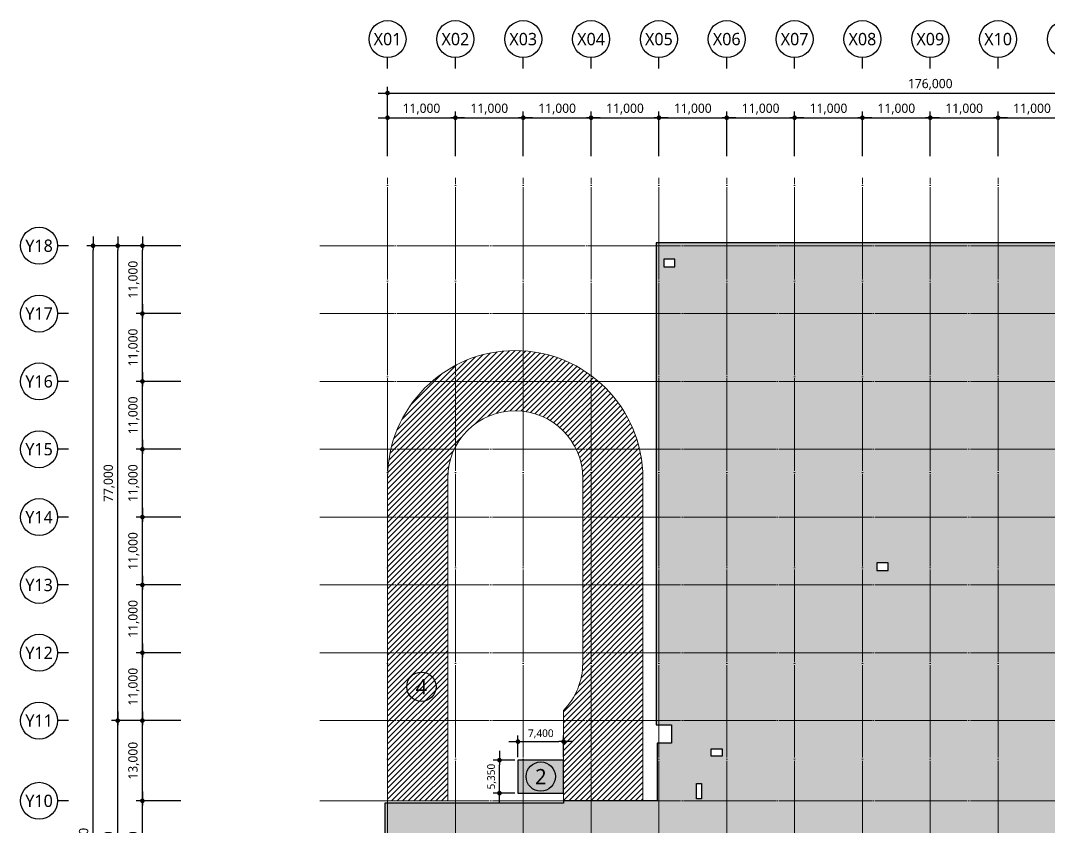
# Model space of a CAD drawing. Header units: millimetres. Extents: x 1877297 to 3504506, y 1389503 to 1925703.
# Drawn here: x 2254415 to 2421235, y 1789960 to 1920773 of the extents above; entities that cross this region are included whole.
import ezdxf
from ezdxf.enums import TextEntityAlignment as Align

# ---------------------------------------------------------------- set-up
doc = ezdxf.new("R2010")
doc.units = ezdxf.units.MM
doc.header["$LTSCALE"] = 5
doc.header["$MEASUREMENT"] = 0
doc.header["$PDSIZE"] = -10
doc.linetypes.add('CEN', pattern=[62, 60, -1, 0, -1])
doc.layers.get('0').update_dxf_attribs({"linetype": 'CONTINUOUS'})
doc.layers.get('Defpoints').update_dxf_attribs({"color": 153, "linetype": 'CONTINUOUS'})
for name, color, linetype, lineweight in [('A-AREA-LIN1', 4, 'CONTINUOUS', 25), ('A-AREA-LIN2', 6, 'CONTINUOUS', 20), ('A-AXIS-BUBL', 7, 'CONTINUOUS', 25), ('A-AXIS-LINE', 1, 'CEN', 15), ('A-DIMS', 7, 'CONTINUOUS', 25), ('A-XXXX-HATC', 8, 'CONTINUOUS', 18), ('A-XXXX-TXT2', 3, 'CONTINUOUS', 25)]:
    doc.layers.add(name, color=color, linetype=linetype, lineweight=lineweight)
doc.layers.add('AA-AREA', color=7, linetype='CONTINUOUS')
doc.styles.add('HY울릉도L', font='')
doc.styles.add('맑은고딕', font='malgun.ttf')
doc.styles.get('HY울릉도L').set_extended_font_data('HYwulM')
doc.dimstyles.new('CDIM', dxfattribs={"dimtxt": 3, "dimasz": 1.5, "dimexe": 2, "dimexo": 1, "dimgap": 1, "dimtad": 1, "dimdec": 0, "dimrnd": 0.5, "dimzin": 0, "dimdsep": 32, "dimlunit": 6, "dimtxsty": 'HY울릉도L', "dimblk1": '_CIDOT', "dimblk2": '_CIDOT', "dimsah": 1, "dimcen": 5.5, "dimclrd": 2, "dimclre": 2, "dimclrt": 7, "dimadec": 0, "dimazin": 0, "dimtfac": 1, "dimtdec": 0, "dimtix": 1, "dimtmove": 2, "dimatfit": 1, "dimldrblk": '_CIDOT', "dimfxl": 1, "dimtolj": 1, "dimtzin": 0, "dimlwd": -1, "dimarcsym": 0})

# ---------------------------------------------------------------- blocks, each defined once
blk = doc.blocks.new('면적중심선')
at = {"layer": 'A-AXIS-LINE', "ltscale": 50}
for points in [[(676821, 1781471), (676821, 1999471)], [(687821, 1781471), (687821, 1999471)], [(698821, 1781471), (698821, 1999471)], [(709821, 1781471), (709821, 1999471)], [(720821, 1781471), (720821, 1999471)], [(731821, 1781471), (731821, 1999471)], [(742821, 1781471), (742821, 1999471)], [(753821, 1781471), (753821, 1999471)], [(764821, 1781471), (764821, 1999471)], [(775821, 1781471), (775821, 1999471)], [(863821, 1988471), (665821, 1988471)], [(863821, 1977471), (665821, 1977471)], [(863821, 1966471), (665821, 1966471)], [(863821, 1955471), (665821, 1955471)], [(863821, 1944471), (665821, 1944471)], [(863821, 1933471), (665821, 1933471)], [(863821, 1922471), (665821, 1922471)], [(863821, 1911471), (665821, 1911471)], [(863821, 1898471), (665821, 1898471)]]:
    blk.add_lwpolyline(points, dxfattribs=at)
blk = doc.blocks.new('_CIDOT')
at = {"color": 0, "linetype": 'ByBlock'}
blk.add_line((2, 0), (-1, 0), dxfattribs=at)
at = {"color": 0, "linetype": 'ByBlock', "const_width": 0.5}
blk.add_lwpolyline([(-0.25, 0, 1), (0.25, 0, 1)], format="xyb", close=True, dxfattribs=at)
blk = doc.blocks.new('*D10')
at = {"layer": 'A-DIMS', "lineweight": -2, "transparency": 16777216}
for p, q in [((93193, 151121), (85943, 151121)), ((93193, 135121), (85943, 135121))]:
    blk.add_line(p, q, dxfattribs=at)
at = {"layer": 'A-DIMS', "transparency": 16777216}
blk.add_line((86943, 135871), (86943, 150371), dxfattribs=at)
at = {"layer": 'Defpoints', "color": 0, "transparency": 16777216}
for p in [(86943, 151121), (93693, 151121), (93693, 135121)]:
    blk.add_point(p, dxfattribs=at)
at = {"layer": 'A-DIMS', "transparency": 16777216, "xscale": 750, "yscale": 750, "zscale": 750}
for p, rotation in [((86943, 151121), 90), ((86943, 135121), 270)]:
    blk.add_blockref('_CIDOT', p, dxfattribs=dict(at, rotation=rotation))
at = {"layer": 'A-DIMS', "color": 3, "transparency": 16777216, "insert": (85538, 143121), "char_height": 1500, "attachment_point": 5, "rotation": 90, "style": '맑은고딕'}
blk.add_mtext('\\A1;16,000', dxfattribs=at)
blk = doc.blocks.new('*D11')
at = {"layer": 'A-DIMS', "lineweight": -2, "transparency": 16777216}
for p, q in [((93193, 164121), (85943, 164121)), ((93193, 151121), (85943, 151121))]:
    blk.add_line(p, q, dxfattribs=at)
at = {"layer": 'A-DIMS', "transparency": 16777216}
blk.add_line((86943, 151871), (86943, 163371), dxfattribs=at)
at = {"layer": 'Defpoints', "color": 0, "transparency": 16777216}
for p in [(86943, 164121), (93693, 164121), (93693, 151121)]:
    blk.add_point(p, dxfattribs=at)
at = {"layer": 'A-DIMS', "transparency": 16777216, "xscale": 750, "yscale": 750, "zscale": 750}
for p, rotation in [((86943, 164121), 90), ((86943, 151121), 270)]:
    blk.add_blockref('_CIDOT', p, dxfattribs=dict(at, rotation=rotation))
at = {"layer": 'A-DIMS', "color": 3, "transparency": 16777216, "insert": (85538, 157621), "char_height": 1500, "attachment_point": 5, "rotation": 90, "style": '맑은고딕'}
blk.add_mtext('\\A1;13,000', dxfattribs=at)
blk = doc.blocks.new('*D12')
at = {"layer": 'A-DIMS', "lineweight": -2, "transparency": 16777216}
for p, q in [((93193, 175121), (85943, 175121)), ((93193, 164121), (85943, 164121))]:
    blk.add_line(p, q, dxfattribs=at)
at = {"layer": 'A-DIMS', "transparency": 16777216}
blk.add_line((86943, 164871), (86943, 174371), dxfattribs=at)
at = {"layer": 'Defpoints', "color": 0, "transparency": 16777216}
for p in [(86943, 175121), (93693, 175121), (93693, 164121)]:
    blk.add_point(p, dxfattribs=at)
at = {"layer": 'A-DIMS', "transparency": 16777216, "xscale": 750, "yscale": 750, "zscale": 750}
for p, rotation in [((86943, 175121), 90), ((86943, 164121), 270)]:
    blk.add_blockref('_CIDOT', p, dxfattribs=dict(at, rotation=rotation))
at = {"layer": 'A-DIMS', "color": 3, "transparency": 16777216, "insert": (85538, 169621), "char_height": 1500, "attachment_point": 5, "rotation": 90, "style": '맑은고딕'}
blk.add_mtext('\\A1;11,000', dxfattribs=at)
blk = doc.blocks.new('*D13')
at = {"layer": 'A-DIMS', "lineweight": -2, "transparency": 16777216}
for p, q in [((93193, 186121), (85943, 186121)), ((93193, 175121), (85943, 175121))]:
    blk.add_line(p, q, dxfattribs=at)
at = {"layer": 'A-DIMS', "transparency": 16777216}
blk.add_line((86943, 175871), (86943, 185371), dxfattribs=at)
at = {"layer": 'Defpoints', "color": 0, "transparency": 16777216}
for p in [(86943, 186121), (93693, 186121), (93693, 175121)]:
    blk.add_point(p, dxfattribs=at)
at = {"layer": 'A-DIMS', "transparency": 16777216, "xscale": 750, "yscale": 750, "zscale": 750}
for p, rotation in [((86943, 186121), 90), ((86943, 175121), 270)]:
    blk.add_blockref('_CIDOT', p, dxfattribs=dict(at, rotation=rotation))
at = {"layer": 'A-DIMS', "color": 3, "transparency": 16777216, "insert": (85538, 180621), "char_height": 1500, "attachment_point": 5, "rotation": 90, "style": '맑은고딕'}
blk.add_mtext('\\A1;11,000', dxfattribs=at)
blk = doc.blocks.new('*D14')
at = {"layer": 'A-DIMS', "lineweight": -2, "transparency": 16777216}
for p, q in [((93193, 197121), (85943, 197121)), ((93193, 186121), (85943, 186121))]:
    blk.add_line(p, q, dxfattribs=at)
at = {"layer": 'A-DIMS', "transparency": 16777216}
blk.add_line((86943, 186871), (86943, 196371), dxfattribs=at)
at = {"layer": 'Defpoints', "color": 0, "transparency": 16777216}
for p in [(86943, 197121), (93693, 197121), (93693, 186121)]:
    blk.add_point(p, dxfattribs=at)
at = {"layer": 'A-DIMS', "transparency": 16777216, "xscale": 750, "yscale": 750, "zscale": 750}
for p, rotation in [((86943, 197121), 90), ((86943, 186121), 270)]:
    blk.add_blockref('_CIDOT', p, dxfattribs=dict(at, rotation=rotation))
at = {"layer": 'A-DIMS', "color": 3, "transparency": 16777216, "insert": (85538, 191621), "char_height": 1500, "attachment_point": 5, "rotation": 90, "style": '맑은고딕'}
blk.add_mtext('\\A1;11,000', dxfattribs=at)
blk = doc.blocks.new('*D15')
at = {"layer": 'A-DIMS', "lineweight": -2, "transparency": 16777216}
for p, q in [((93193, 208121), (85943, 208121)), ((93193, 197121), (85943, 197121))]:
    blk.add_line(p, q, dxfattribs=at)
at = {"layer": 'A-DIMS', "transparency": 16777216}
blk.add_line((86943, 197871), (86943, 207371), dxfattribs=at)
at = {"layer": 'Defpoints', "color": 0, "transparency": 16777216}
for p in [(86943, 208121), (93693, 208121), (93693, 197121)]:
    blk.add_point(p, dxfattribs=at)
at = {"layer": 'A-DIMS', "transparency": 16777216, "xscale": 750, "yscale": 750, "zscale": 750}
for p, rotation in [((86943, 208121), 90), ((86943, 197121), 270)]:
    blk.add_blockref('_CIDOT', p, dxfattribs=dict(at, rotation=rotation))
at = {"layer": 'A-DIMS', "color": 3, "transparency": 16777216, "insert": (85538, 202621), "char_height": 1500, "attachment_point": 5, "rotation": 90, "style": '맑은고딕'}
blk.add_mtext('\\A1;11,000', dxfattribs=at)
blk = doc.blocks.new('*D16')
at = {"layer": 'A-DIMS', "lineweight": -2, "transparency": 16777216}
for p, q in [((93193, 219121), (85943, 219121)), ((93193, 208121), (85943, 208121))]:
    blk.add_line(p, q, dxfattribs=at)
at = {"layer": 'A-DIMS', "transparency": 16777216}
blk.add_line((86943, 208871), (86943, 218371), dxfattribs=at)
at = {"layer": 'Defpoints', "color": 0, "transparency": 16777216}
for p in [(86943, 219121), (93693, 219121), (93693, 208121)]:
    blk.add_point(p, dxfattribs=at)
at = {"layer": 'A-DIMS', "transparency": 16777216, "xscale": 750, "yscale": 750, "zscale": 750}
for p, rotation in [((86943, 219121), 90), ((86943, 208121), 270)]:
    blk.add_blockref('_CIDOT', p, dxfattribs=dict(at, rotation=rotation))
at = {"layer": 'A-DIMS', "color": 3, "transparency": 16777216, "insert": (85538, 213621), "char_height": 1500, "attachment_point": 5, "rotation": 90, "style": '맑은고딕'}
blk.add_mtext('\\A1;11,000', dxfattribs=at)
blk = doc.blocks.new('*D17')
at = {"layer": 'A-DIMS', "lineweight": -2, "transparency": 16777216}
for p, q in [((93193, 230121), (85943, 230121)), ((93193, 219121), (85943, 219121))]:
    blk.add_line(p, q, dxfattribs=at)
at = {"layer": 'A-DIMS', "transparency": 16777216}
blk.add_line((86943, 219871), (86943, 229371), dxfattribs=at)
at = {"layer": 'Defpoints', "color": 0, "transparency": 16777216}
for p in [(86943, 230121), (93693, 230121), (93693, 219121)]:
    blk.add_point(p, dxfattribs=at)
at = {"layer": 'A-DIMS', "transparency": 16777216, "xscale": 750, "yscale": 750, "zscale": 750}
for p, rotation in [((86943, 230121), 90), ((86943, 219121), 270)]:
    blk.add_blockref('_CIDOT', p, dxfattribs=dict(at, rotation=rotation))
at = {"layer": 'A-DIMS', "color": 3, "transparency": 16777216, "insert": (85538, 224621), "char_height": 1500, "attachment_point": 5, "rotation": 90, "style": '맑은고딕'}
blk.add_mtext('\\A1;11,000', dxfattribs=at)
blk = doc.blocks.new('*D18')
at = {"layer": 'A-DIMS', "lineweight": -2, "transparency": 16777216}
for p, q in [((93193, 241121), (85943, 241121)), ((93193, 230121), (85943, 230121))]:
    blk.add_line(p, q, dxfattribs=at)
at = {"layer": 'A-DIMS', "transparency": 16777216}
blk.add_line((86943, 230871), (86943, 240371), dxfattribs=at)
at = {"layer": 'Defpoints', "color": 0, "transparency": 16777216}
for p in [(86943, 241121), (93693, 241121), (93693, 230121)]:
    blk.add_point(p, dxfattribs=at)
at = {"layer": 'A-DIMS', "transparency": 16777216, "xscale": 750, "yscale": 750, "zscale": 750}
for p, rotation in [((86943, 241121), 90), ((86943, 230121), 270)]:
    blk.add_blockref('_CIDOT', p, dxfattribs=dict(at, rotation=rotation))
at = {"layer": 'A-DIMS', "color": 3, "transparency": 16777216, "insert": (85538, 235621), "char_height": 1500, "attachment_point": 5, "rotation": 90, "style": '맑은고딕'}
blk.add_mtext('\\A1;11,000', dxfattribs=at)
blk = doc.blocks.new('*D20')
at = {"layer": 'A-DIMS', "lineweight": -2, "transparency": 16777216}
for p, q in [((93193, 241121), (77943, 241121)), ((93193, 45121), (77943, 45121))]:
    blk.add_line(p, q, dxfattribs=at)
at = {"layer": 'A-DIMS', "transparency": 16777216}
blk.add_line((78943, 45871), (78943, 240371), dxfattribs=at)
at = {"layer": 'Defpoints', "color": 0, "transparency": 16777216}
for p in [(78943, 241121), (93693, 241121), (93693, 45121)]:
    blk.add_point(p, dxfattribs=at)
at = {"layer": 'A-DIMS', "transparency": 16777216, "xscale": 750, "yscale": 750, "zscale": 750}
for p, rotation in [((78943, 241121), 90), ((78943, 45121), 270)]:
    blk.add_blockref('_CIDOT', p, dxfattribs=dict(at, rotation=rotation))
at = {"layer": 'A-DIMS', "color": 3, "transparency": 16777216, "insert": (77538, 143121), "char_height": 1500, "attachment_point": 5, "rotation": 90, "style": '맑은고딕'}
blk.add_mtext('\\A1;196,000', dxfattribs=at)
blk = doc.blocks.new('*D22')
at = {"layer": 'A-DIMS', "lineweight": -2, "transparency": 16777216}
for p, q in [((93193, 164121), (81943, 164121)), ((93193, 122121), (81943, 122121))]:
    blk.add_line(p, q, dxfattribs=at)
at = {"layer": 'A-DIMS', "transparency": 16777216}
blk.add_line((82943, 122871), (82943, 163371), dxfattribs=at)
at = {"layer": 'Defpoints', "color": 0, "transparency": 16777216}
for p in [(82943, 164121), (93693, 164121), (93693, 122121)]:
    blk.add_point(p, dxfattribs=at)
at = {"layer": 'A-DIMS', "transparency": 16777216, "xscale": 750, "yscale": 750, "zscale": 750}
for p, rotation in [((82943, 164121), 90), ((82943, 122121), 270)]:
    blk.add_blockref('_CIDOT', p, dxfattribs=dict(at, rotation=rotation))
at = {"layer": 'A-DIMS', "color": 3, "transparency": 16777216, "insert": (81542, 143121), "char_height": 1500, "attachment_point": 5, "rotation": 90, "style": '맑은고딕'}
blk.add_mtext('\\A1;42,000', dxfattribs=at)
blk = doc.blocks.new('*D23')
at = {"layer": 'A-DIMS', "lineweight": -2, "transparency": 16777216}
for p, q in [((93193, 241121), (81943, 241121)), ((93193, 164121), (81943, 164121))]:
    blk.add_line(p, q, dxfattribs=at)
at = {"layer": 'A-DIMS', "transparency": 16777216}
blk.add_line((82943, 164871), (82943, 240371), dxfattribs=at)
at = {"layer": 'Defpoints', "color": 0, "transparency": 16777216}
for p in [(82943, 241121), (93693, 241121), (93693, 164121)]:
    blk.add_point(p, dxfattribs=at)
at = {"layer": 'A-DIMS', "transparency": 16777216, "xscale": 750, "yscale": 750, "zscale": 750}
for p, rotation in [((82943, 241121), 90), ((82943, 164121), 270)]:
    blk.add_blockref('_CIDOT', p, dxfattribs=dict(at, rotation=rotation))
at = {"layer": 'A-DIMS', "color": 3, "transparency": 16777216, "insert": (81542, 202621), "char_height": 1500, "attachment_point": 5, "rotation": 90, "style": '맑은고딕'}
blk.add_mtext('\\A1;77,000', dxfattribs=at)
blk = doc.blocks.new('*D24')
at = {"layer": 'A-DIMS', "lineweight": -2, "transparency": 16777216}
for p, q in [((148693, 255621), (148693, 262871)), ((159693, 255621), (159693, 262871))]:
    blk.add_line(p, q, dxfattribs=at)
at = {"layer": 'A-DIMS', "transparency": 16777216}
blk.add_line((149443, 261871), (158943, 261871), dxfattribs=at)
at = {"layer": 'Defpoints', "color": 0, "transparency": 16777216}
for p in [(159693, 261871), (148693, 255121), (159693, 255121)]:
    blk.add_point(p, dxfattribs=at)
at = {"layer": 'A-DIMS', "transparency": 16777216, "xscale": 750, "yscale": 750, "zscale": 750, "rotation": 180}
blk.add_blockref('_CIDOT', (148693, 261871), dxfattribs=at)
at = {"layer": 'A-DIMS', "transparency": 16777216, "xscale": 750, "yscale": 750, "zscale": 750}
blk.add_blockref('_CIDOT', (159693, 261871), dxfattribs=at)
at = {"layer": 'A-DIMS', "color": 3, "transparency": 16777216, "insert": (154193, 263275), "char_height": 1500, "attachment_point": 5, "style": '맑은고딕'}
blk.add_mtext('\\A1;11,000', dxfattribs=at)
blk = doc.blocks.new('*D25')
at = {"layer": 'A-DIMS', "lineweight": -2, "transparency": 16777216}
for p, q in [((159693, 255621), (159693, 262871)), ((170693, 255621), (170693, 262871))]:
    blk.add_line(p, q, dxfattribs=at)
at = {"layer": 'A-DIMS', "transparency": 16777216}
blk.add_line((160443, 261871), (169943, 261871), dxfattribs=at)
at = {"layer": 'Defpoints', "color": 0, "transparency": 16777216}
for p in [(170693, 261871), (159693, 255121), (170693, 255121)]:
    blk.add_point(p, dxfattribs=at)
at = {"layer": 'A-DIMS', "transparency": 16777216, "xscale": 750, "yscale": 750, "zscale": 750, "rotation": 180}
blk.add_blockref('_CIDOT', (159693, 261871), dxfattribs=at)
at = {"layer": 'A-DIMS', "transparency": 16777216, "xscale": 750, "yscale": 750, "zscale": 750}
blk.add_blockref('_CIDOT', (170693, 261871), dxfattribs=at)
at = {"layer": 'A-DIMS', "color": 3, "transparency": 16777216, "insert": (165193, 263275), "char_height": 1500, "attachment_point": 5, "style": '맑은고딕'}
blk.add_mtext('\\A1;11,000', dxfattribs=at)
blk = doc.blocks.new('*D26')
at = {"layer": 'A-DIMS', "lineweight": -2, "transparency": 16777216}
for p, q in [((170693, 255621), (170693, 262871)), ((181693, 255621), (181693, 262871))]:
    blk.add_line(p, q, dxfattribs=at)
at = {"layer": 'A-DIMS', "transparency": 16777216}
blk.add_line((171443, 261871), (180943, 261871), dxfattribs=at)
at = {"layer": 'Defpoints', "color": 0, "transparency": 16777216}
for p in [(181693, 261871), (170693, 255121), (181693, 255121)]:
    blk.add_point(p, dxfattribs=at)
at = {"layer": 'A-DIMS', "transparency": 16777216, "xscale": 750, "yscale": 750, "zscale": 750, "rotation": 180}
blk.add_blockref('_CIDOT', (170693, 261871), dxfattribs=at)
at = {"layer": 'A-DIMS', "transparency": 16777216, "xscale": 750, "yscale": 750, "zscale": 750}
blk.add_blockref('_CIDOT', (181693, 261871), dxfattribs=at)
at = {"layer": 'A-DIMS', "color": 3, "transparency": 16777216, "insert": (176193, 263275), "char_height": 1500, "attachment_point": 5, "style": '맑은고딕'}
blk.add_mtext('\\A1;11,000', dxfattribs=at)
blk = doc.blocks.new('*D27')
at = {"layer": 'A-DIMS', "lineweight": -2, "transparency": 16777216}
for p, q in [((181693, 255621), (181693, 262871)), ((192693, 255621), (192693, 262871))]:
    blk.add_line(p, q, dxfattribs=at)
at = {"layer": 'A-DIMS', "transparency": 16777216}
blk.add_line((182443, 261871), (191943, 261871), dxfattribs=at)
at = {"layer": 'Defpoints', "color": 0, "transparency": 16777216}
for p in [(192693, 261871), (181693, 255121), (192693, 255121)]:
    blk.add_point(p, dxfattribs=at)
at = {"layer": 'A-DIMS', "transparency": 16777216, "xscale": 750, "yscale": 750, "zscale": 750, "rotation": 180}
blk.add_blockref('_CIDOT', (181693, 261871), dxfattribs=at)
at = {"layer": 'A-DIMS', "transparency": 16777216, "xscale": 750, "yscale": 750, "zscale": 750}
blk.add_blockref('_CIDOT', (192693, 261871), dxfattribs=at)
at = {"layer": 'A-DIMS', "color": 3, "transparency": 16777216, "insert": (187193, 263275), "char_height": 1500, "attachment_point": 5, "style": '맑은고딕'}
blk.add_mtext('\\A1;11,000', dxfattribs=at)
blk = doc.blocks.new('*D28')
at = {"layer": 'A-DIMS', "lineweight": -2, "transparency": 16777216}
for p, q in [((192693, 255621), (192693, 262871)), ((203693, 255621), (203693, 262871))]:
    blk.add_line(p, q, dxfattribs=at)
at = {"layer": 'A-DIMS', "transparency": 16777216}
blk.add_line((193443, 261871), (202943, 261871), dxfattribs=at)
at = {"layer": 'Defpoints', "color": 0, "transparency": 16777216}
for p in [(203693, 261871), (192693, 255121), (203693, 255121)]:
    blk.add_point(p, dxfattribs=at)
at = {"layer": 'A-DIMS', "transparency": 16777216, "xscale": 750, "yscale": 750, "zscale": 750, "rotation": 180}
blk.add_blockref('_CIDOT', (192693, 261871), dxfattribs=at)
at = {"layer": 'A-DIMS', "transparency": 16777216, "xscale": 750, "yscale": 750, "zscale": 750}
blk.add_blockref('_CIDOT', (203693, 261871), dxfattribs=at)
at = {"layer": 'A-DIMS', "color": 3, "transparency": 16777216, "insert": (198193, 263275), "char_height": 1500, "attachment_point": 5, "style": '맑은고딕'}
blk.add_mtext('\\A1;11,000', dxfattribs=at)
blk = doc.blocks.new('*D29')
at = {"layer": 'A-DIMS', "lineweight": -2, "transparency": 16777216}
for p, q in [((203693, 255621), (203693, 262871)), ((214693, 255621), (214693, 262871))]:
    blk.add_line(p, q, dxfattribs=at)
at = {"layer": 'A-DIMS', "transparency": 16777216}
blk.add_line((204443, 261871), (213943, 261871), dxfattribs=at)
at = {"layer": 'Defpoints', "color": 0, "transparency": 16777216}
for p in [(214693, 261871), (203693, 255121), (214693, 255121)]:
    blk.add_point(p, dxfattribs=at)
at = {"layer": 'A-DIMS', "transparency": 16777216, "xscale": 750, "yscale": 750, "zscale": 750, "rotation": 180}
blk.add_blockref('_CIDOT', (203693, 261871), dxfattribs=at)
at = {"layer": 'A-DIMS', "transparency": 16777216, "xscale": 750, "yscale": 750, "zscale": 750}
blk.add_blockref('_CIDOT', (214693, 261871), dxfattribs=at)
at = {"layer": 'A-DIMS', "color": 3, "transparency": 16777216, "insert": (209193, 263275), "char_height": 1500, "attachment_point": 5, "style": '맑은고딕'}
blk.add_mtext('\\A1;11,000', dxfattribs=at)
blk = doc.blocks.new('*D30')
at = {"layer": 'A-DIMS', "lineweight": -2, "transparency": 16777216}
for p, q in [((214693, 255621), (214693, 262871)), ((225693, 255621), (225693, 262871))]:
    blk.add_line(p, q, dxfattribs=at)
at = {"layer": 'A-DIMS', "transparency": 16777216}
blk.add_line((215443, 261871), (224943, 261871), dxfattribs=at)
at = {"layer": 'Defpoints', "color": 0, "transparency": 16777216}
for p in [(225693, 261871), (214693, 255121), (225693, 255121)]:
    blk.add_point(p, dxfattribs=at)
at = {"layer": 'A-DIMS', "transparency": 16777216, "xscale": 750, "yscale": 750, "zscale": 750, "rotation": 180}
blk.add_blockref('_CIDOT', (214693, 261871), dxfattribs=at)
at = {"layer": 'A-DIMS', "transparency": 16777216, "xscale": 750, "yscale": 750, "zscale": 750}
blk.add_blockref('_CIDOT', (225693, 261871), dxfattribs=at)
at = {"layer": 'A-DIMS', "color": 3, "transparency": 16777216, "insert": (220193, 263275), "char_height": 1500, "attachment_point": 5, "style": '맑은고딕'}
blk.add_mtext('\\A1;11,000', dxfattribs=at)
blk = doc.blocks.new('*D31')
at = {"layer": 'A-DIMS', "lineweight": -2, "transparency": 16777216}
for p, q in [((225693, 255621), (225693, 262871)), ((236693, 255621), (236693, 262871))]:
    blk.add_line(p, q, dxfattribs=at)
at = {"layer": 'A-DIMS', "transparency": 16777216}
blk.add_line((226443, 261871), (235943, 261871), dxfattribs=at)
at = {"layer": 'Defpoints', "color": 0, "transparency": 16777216}
for p in [(236693, 261871), (225693, 255121), (236693, 255121)]:
    blk.add_point(p, dxfattribs=at)
at = {"layer": 'A-DIMS', "transparency": 16777216, "xscale": 750, "yscale": 750, "zscale": 750, "rotation": 180}
blk.add_blockref('_CIDOT', (225693, 261871), dxfattribs=at)
at = {"layer": 'A-DIMS', "transparency": 16777216, "xscale": 750, "yscale": 750, "zscale": 750}
blk.add_blockref('_CIDOT', (236693, 261871), dxfattribs=at)
at = {"layer": 'A-DIMS', "color": 3, "transparency": 16777216, "insert": (231193, 263275), "char_height": 1500, "attachment_point": 5, "style": '맑은고딕'}
blk.add_mtext('\\A1;11,000', dxfattribs=at)
blk = doc.blocks.new('*D37')
at = {"layer": 'A-DIMS', "lineweight": -2, "transparency": 16777216}
for p, q in [((126693, 255621), (126693, 266871)), ((302693, 255621), (302693, 266871))]:
    blk.add_line(p, q, dxfattribs=at)
at = {"layer": 'A-DIMS', "transparency": 16777216}
blk.add_line((127443, 265871), (301943, 265871), dxfattribs=at)
at = {"layer": 'Defpoints', "color": 0, "transparency": 16777216}
for p in [(302693, 265871), (126693, 255121), (302693, 255121)]:
    blk.add_point(p, dxfattribs=at)
at = {"layer": 'A-DIMS', "transparency": 16777216, "xscale": 750, "yscale": 750, "zscale": 750, "rotation": 180}
blk.add_blockref('_CIDOT', (126693, 265871), dxfattribs=at)
at = {"layer": 'A-DIMS', "transparency": 16777216, "xscale": 750, "yscale": 750, "zscale": 750}
blk.add_blockref('_CIDOT', (302693, 265871), dxfattribs=at)
at = {"layer": 'A-DIMS', "color": 3, "transparency": 16777216, "insert": (214693, 267275), "char_height": 1500, "attachment_point": 5, "style": '맑은고딕'}
blk.add_mtext('\\A1;176,000', dxfattribs=at)
blk = doc.blocks.new('*D39')
at = {"layer": 'A-DIMS', "lineweight": -2, "transparency": 16777216}
for p, q in [((126693, 255621), (126693, 262871)), ((137693, 255621), (137693, 262871))]:
    blk.add_line(p, q, dxfattribs=at)
at = {"layer": 'A-DIMS', "transparency": 16777216}
blk.add_line((127443, 261871), (136943, 261871), dxfattribs=at)
at = {"layer": 'Defpoints', "color": 0, "transparency": 16777216}
for p in [(137693, 261871), (126693, 255121), (137693, 255121)]:
    blk.add_point(p, dxfattribs=at)
at = {"layer": 'A-DIMS', "transparency": 16777216, "xscale": 750, "yscale": 750, "zscale": 750, "rotation": 180}
blk.add_blockref('_CIDOT', (126693, 261871), dxfattribs=at)
at = {"layer": 'A-DIMS', "transparency": 16777216, "xscale": 750, "yscale": 750, "zscale": 750}
blk.add_blockref('_CIDOT', (137693, 261871), dxfattribs=at)
at = {"layer": 'A-DIMS', "color": 3, "transparency": 16777216, "insert": (132193, 263275), "char_height": 1500, "attachment_point": 5, "style": '맑은고딕'}
blk.add_mtext('\\A1;11,000', dxfattribs=at)
blk = doc.blocks.new('*D40')
at = {"layer": 'A-DIMS', "lineweight": -2, "transparency": 16777216}
for p, q in [((137693, 255621), (137693, 262871)), ((148693, 255621), (148693, 262871))]:
    blk.add_line(p, q, dxfattribs=at)
at = {"layer": 'A-DIMS', "transparency": 16777216}
blk.add_line((138443, 261871), (147943, 261871), dxfattribs=at)
at = {"layer": 'Defpoints', "color": 0, "transparency": 16777216}
for p in [(148693, 261871), (137693, 255121), (148693, 255121)]:
    blk.add_point(p, dxfattribs=at)
at = {"layer": 'A-DIMS', "transparency": 16777216, "xscale": 750, "yscale": 750, "zscale": 750, "rotation": 180}
blk.add_blockref('_CIDOT', (137693, 261871), dxfattribs=at)
at = {"layer": 'A-DIMS', "transparency": 16777216, "xscale": 750, "yscale": 750, "zscale": 750}
blk.add_blockref('_CIDOT', (148693, 261871), dxfattribs=at)
at = {"layer": 'A-DIMS', "color": 3, "transparency": 16777216, "insert": (143193, 263275), "char_height": 1500, "attachment_point": 5, "style": '맑은고딕'}
blk.add_mtext('\\A1;11,000', dxfattribs=at)
blk = doc.blocks.new('*D59')
at = {"layer": 'A-DIMS', "lineweight": -2, "transparency": 16777216}
for p, q in [((2335065, 1801373), (2335065, 1804873)), ((2342465, 1801373), (2342465, 1804873))]:
    blk.add_line(p, q, dxfattribs=at)
at = {"layer": 'A-DIMS', "transparency": 16777216}
blk.add_line((2335815, 1803873), (2341715, 1803873), dxfattribs=at)
at = {"layer": 'Defpoints', "color": 0, "transparency": 16777216}
for p in [(2342465, 1803873), (2335065, 1800873), (2342465, 1800873)]:
    blk.add_point(p, dxfattribs=at)
at = {"layer": 'A-DIMS', "transparency": 16777216, "xscale": 750, "yscale": 750, "zscale": 750, "rotation": 180}
blk.add_blockref('_CIDOT', (2335065, 1803873), dxfattribs=at)
at = {"layer": 'A-DIMS', "transparency": 16777216, "xscale": 750, "yscale": 750, "zscale": 750}
blk.add_blockref('_CIDOT', (2342465, 1803873), dxfattribs=at)
at = {"layer": 'A-DIMS', "color": 3, "transparency": 16777216, "insert": (2338765, 1805124), "char_height": 1250, "attachment_point": 5, "style": '맑은고딕'}
blk.add_mtext('\\A1;7,400', dxfattribs=at)
blk = doc.blocks.new('*D60')
at = {"layer": 'A-DIMS', "lineweight": -2, "transparency": 16777216}
for p, q in [((2334565, 1800873), (2331065, 1800873)), ((2334565, 1795523), (2331065, 1795523))]:
    blk.add_line(p, q, dxfattribs=at)
at = {"layer": 'A-DIMS', "transparency": 16777216}
blk.add_line((2332065, 1796273), (2332065, 1800123), dxfattribs=at)
at = {"layer": 'Defpoints', "color": 0, "transparency": 16777216}
for p in [(2332065, 1800873), (2335065, 1800873), (2335065, 1795523)]:
    blk.add_point(p, dxfattribs=at)
at = {"layer": 'A-DIMS', "transparency": 16777216, "xscale": 750, "yscale": 750, "zscale": 750}
for p, rotation in [((2332065, 1800873), 90), ((2332065, 1795523), 270)]:
    blk.add_blockref('_CIDOT', p, dxfattribs=dict(at, rotation=rotation))
at = {"layer": 'A-DIMS', "color": 3, "transparency": 16777216, "insert": (2330814, 1798198), "char_height": 1250, "attachment_point": 5, "rotation": 90, "style": '맑은고딕'}
blk.add_mtext('\\A1;5,350', dxfattribs=at)
blk = doc.blocks.new('DIM(210222)')
for p, q in [((126693, 269870.6), (126693, 271620.6)), ((137693, 269870.6), (137693, 271620.6)), ((148693, 269870.6), (148693, 271620.6)), ((159693, 269870.6), (159693, 271620.6)), ((170693, 269870.6), (170693, 271620.6)), ((181693, 269870.6), (181693, 271620.6)), ((192693, 269870.6), (192693, 271620.6)), ((203693, 269870.6), (203693, 271620.6)), ((214693, 269870.6), (214693, 271620.6)), ((225693, 269870.6), (225693, 271620.6)), ((74943, 241120.6), (73193, 241120.6)), ((74943, 230120.6), (73193, 230120.6)), ((74943, 219120.6), (73193, 219120.6)), ((74943, 208120.6), (73193, 208120.6)), ((74943, 197120.6), (73193, 197120.6)), ((74943, 186120.6), (73193, 186120.6)), ((74943, 175120.6), (73193, 175120.6)), ((74943, 164120.6), (73193, 164120.6)), ((74943, 151120.6), (73193, 151120.6))]:
    blk.add_line(p, q)
at = {"layer": 'A-AXIS-BUBL', "ltscale": 0.2}
for centre in [(126693, 274620.6), (137693, 274620.6), (148693, 274620.6), (159693, 274620.6), (170693, 274620.6), (181693, 274620.6), (192693, 274620.6), (203693, 274620.6), (214693, 274620.6), (225693, 274620.6), (236693, 274620.6), (70193, 241120.6), (70193, 230120.6), (70193, 219120.6), (70193, 208120.6), (70193, 197120.6), (70193, 186120.6), (70193, 175120.6), (70193, 164120.6), (70193, 151120.6)]:
    blk.add_circle(centre, 3000, dxfattribs=at)
at = {"layer": 'A-XXXX-TXT2', "ltscale": 0.2, "style": '맑은고딕'}
for s, p in [('X01', (126693, 274620.6)), ('X02', (137693, 274620.6)), ('X03', (148693, 274620.6)), ('X04', (159693, 274620.6)), ('X05', (170693, 274620.6)), ('X06', (181693, 274620.6)), ('X07', (192693, 274620.6)), ('X08', (203693, 274620.6)), ('X09', (214693, 274620.6)), ('X10', (225693, 274620.6)), ('Y18', (70193, 241120.6)), ('Y17', (70193, 230120.6)), ('Y16', (70193, 219120.6)), ('Y15', (70193, 208120.6)), ('Y14', (70193, 197120.6)), ('Y13', (70193, 186120.6)), ('Y12', (70193, 175120.6)), ('Y11', (70193, 164120.6)), ('Y10', (70193, 151120.6))]:
    blk.add_text(s, height=2000, dxfattribs=at).set_placement(p, align=Align.MIDDLE)
at = {"layer": 'A-DIMS'}
for p1, p2, distance, picture, middle in [((126693, 255120.6), (302693, 255120.6), 10750, '*D37', (214693, 267275.5)), ((126693, 255120.6), (137693, 255120.6), 6750, '*D39', (132193, 263275.5)), ((137693, 255120.6), (148693, 255120.6), 6750, '*D40', (143193, 263275.5)), ((148693, 255120.6), (159693, 255120.6), 6750, '*D24', (154193, 263275.5)), ((159693, 255120.6), (170693, 255120.6), 6750, '*D25', (165193, 263275.5)), ((170693, 255120.6), (181693, 255120.6), 6750, '*D26', (176193, 263275.5)), ((181693, 255120.6), (192693, 255120.6), 6750, '*D27', (187193, 263275.5)), ((192693, 255120.6), (203693, 255120.6), 6750, '*D28', (198193, 263275.5)), ((203693, 255120.6), (214693, 255120.6), 6750, '*D29', (209193, 263275.5)), ((214693, 255120.6), (225693, 255120.6), 6750, '*D30', (220193, 263275.5)), ((225693, 255120.6), (236693, 255120.6), 6750, '*D31', (231193, 263275.5)), ((93693, 45120.6), (93693, 241120.6), 14750, '*D20', (77538.1, 143120.6)), ((93693, 164120.6), (93693, 241120.6), 10750, '*D23', (81542.2, 202620.6)), ((93693, 230120.6), (93693, 241120.6), 6750, '*D18', (85538.1, 235620.6)), ((93693, 219120.6), (93693, 230120.6), 6750, '*D17', (85538.1, 224620.6)), ((93693, 208120.6), (93693, 219120.6), 6750, '*D16', (85538.1, 213620.6)), ((93693, 197120.6), (93693, 208120.6), 6750, '*D15', (85538.1, 202620.6)), ((93693, 186120.6), (93693, 197120.6), 6750, '*D14', (85538.1, 191620.6)), ((93693, 175120.6), (93693, 186120.6), 6750, '*D13', (85538.1, 180620.6)), ((93693, 164120.6), (93693, 175120.6), 6750, '*D12', (85538.1, 169620.6)), ((93693, 122120.6), (93693, 164120.6), 10750, '*D22', (81542.2, 143120.6)), ((93693, 151120.6), (93693, 164120.6), 6750, '*D11', (85538.1, 157620.6)), ((93693, 135120.6), (93693, 151120.6), 6750, '*D10', (85538.1, 143120.6))]:
    dim = blk.add_aligned_dim(p1=p1, p2=p2, distance=distance, dimstyle='CDIM', override={"dimscale": 500, "dimtxsty": '맑은고딕', "dimclrd": 256, "dimclre": 256, "dimclrt": 3}, dxfattribs=at)
    dim.commit()
    dim.dimension.update_dxf_attribs({"geometry": picture, "text_midpoint": middle})

msp = doc.modelspace()

# ---------------------------------------------------------------- hatches: boundary and pattern name
at = {"layer": 'A-XXXX-HATC'}
h = msp.add_hatch(color=256, dxfattribs=at)
h.dxf.hatch_style = 1
h.paths.add_polyline_path([(2489115.1, 1794573.4), (2489115.1, 1806573.4), (2487615.1, 1806573.4), (2487615.1, 1809773.4), (2489415.1, 1809773.4), (2489415.1, 1812373.4), (2490365.1, 1812373.4), (2490365.1, 1884723.4), (2357465.1, 1884723.4), (2357465.1, 1806573.4), (2359940.1, 1806573.4), (2359940.1, 1803598.4), (2357615.1, 1803598.4), (2357615.1, 1794273.4), (2342465.1, 1794273.4), (2342465.1, 1793873.4), (2313465.1, 1793873.4), (2313465.1, 1777973.4), (2314715.1, 1777973.4), (2314715.1, 1765973.4), (2316215.1, 1765973.4), (2316215.1, 1762773.4), (2314415.1, 1762773.4), (2314415.1, 1760173.4), (2313465.1, 1760173.4), (2313465.1, 1687823.4), (2446365.1, 1687823.4), (2446365.1, 1765973.4), (2443890.1, 1765973.4), (2443890.1, 1768948.4), (2446215.1, 1768948.4), (2446215.1, 1777973.4), (2448515.1, 1777973.4), (2448515.1, 1778273.4), (2461365.1, 1778273.4), (2461365.1, 1778673.4), (2469680.1, 1778673.4), (2469680.1, 1777023.4), (2461365.1, 1777023.4), (2461365.1, 1763607.6, 0.07739156), (2459415.1, 1760858.3), (2459415.1, 1742773.4), (2466515.1, 1742773.4), (2466515.1, 1740573.4), (2457465.1, 1740573.4), (2457465.1, 1717573.4), (2490365.1, 1717573.4), (2490365.1, 1743873.4), (2473115.1, 1743873.4), (2473115.1, 1770573.4), (2490365.1, 1770573.4), (2490365.1, 1794573.4)])
h.paths.add_polyline_path([(2481990.1, 1796423.4), (2481990.1, 1797473.4), (2483840.1, 1797473.4), (2483840.1, 1796423.4)], flags=16)
h.paths.add_polyline_path([(2483915.1, 1800098.4), (2483915.1, 1803248.4), (2486490.1, 1803248.4), (2486490.1, 1800098.4)], flags=16)
h.paths.add_polyline_path([(2439815.1, 1777973.4), (2439815.1, 1775473.4), (2438990.1, 1775473.4), (2438990.1, 1777973.4)], flags=16)
h.paths.add_polyline_path([(2454565.1, 1831623.4), (2452765.1, 1831623.4), (2452765.1, 1832848.4), (2454565.1, 1832848.4)], flags=16)
h.paths.add_polyline_path([(2434165.1, 1801498.4), (2432365.1, 1801498.4), (2432365.1, 1802723.4), (2434165.1, 1802723.4)], flags=16)
h.paths.add_polyline_path([(2437465.1, 1771048.4), (2437465.1, 1769823.4), (2435665.1, 1769823.4), (2435665.1, 1771048.4)], flags=16)
h.paths.add_polyline_path([(2430840.1, 1794573.4), (2427840.1, 1794573.4), (2427840.1, 1795473.4), (2430840.1, 1795473.4)], flags=16)
h.paths.add_polyline_path([(2428590.1, 1797698.4), (2424665.1, 1797698.4), (2424665.1, 1799448.4), (2428590.1, 1799448.4)], flags=16)
h.paths.add_polyline_path([(2426490.1, 1802748.4), (2424665.1, 1802748.4), (2424665.1, 1806573.4), (2426490.1, 1806573.4)], flags=16)
h.paths.add_polyline_path([(2410565.1, 1740923.4), (2410565.1, 1739698.4), (2408765.1, 1739698.4), (2408765.1, 1740923.4)], flags=16)
h.paths.add_polyline_path([(2487315.1, 1880848.4), (2487315.1, 1882073.4), (2489115.1, 1882073.4), (2489115.1, 1880848.4)], flags=16)
h.paths.add_polyline_path([(2395065.1, 1831623.4), (2393265.1, 1831623.4), (2393265.1, 1832848.4), (2395065.1, 1832848.4)], flags=16)
h.paths.add_polyline_path([(2428065.1, 1880848.4), (2426265.1, 1880848.4), (2426265.1, 1882073.4), (2428065.1, 1882073.4)], flags=16)
h.paths.add_polyline_path([(2379165.1, 1774848.4), (2379165.1, 1773098.4), (2375240.1, 1773098.4), (2375240.1, 1774848.4)], flags=16)
h.paths.add_polyline_path([(2379165.1, 1769798.4), (2379165.1, 1765973.4), (2377340.1, 1765973.4), (2377340.1, 1769798.4)], flags=16)
h.paths.add_polyline_path([(2445115.1, 1691698.4), (2445115.1, 1690473.4), (2443315.1, 1690473.4), (2443315.1, 1691698.4)], flags=16)
h.paths.add_polyline_path([(2375990.1, 1777973.4), (2375990.1, 1777073.4), (2372990.1, 1777073.4), (2372990.1, 1777973.4)], flags=16)
h.paths.add_polyline_path([(2371465.1, 1771048.4), (2371465.1, 1769823.4), (2369665.1, 1769823.4), (2369665.1, 1771048.4)], flags=16)
h.paths.add_polyline_path([(2368165.1, 1801498.4), (2366365.1, 1801498.4), (2366365.1, 1802723.4), (2368165.1, 1802723.4)], flags=16)
h.paths.add_polyline_path([(2364840.1, 1794573.4), (2364015.1, 1794573.4), (2364015.1, 1797073.4), (2364840.1, 1797073.4)], flags=16)
h.paths.add_polyline_path([(2351065.1, 1740923.4), (2351065.1, 1739698.4), (2349265.1, 1739698.4), (2349265.1, 1740923.4)], flags=16)
h.paths.add_polyline_path([(2377565.1, 1691698.4), (2377565.1, 1690473.4), (2375765.1, 1690473.4), (2375765.1, 1691698.4)], flags=16)
h.paths.add_polyline_path([(2360515.1, 1880848.4), (2358715.1, 1880848.4), (2358715.1, 1882073.4), (2360515.1, 1882073.4)], flags=16)
h.paths.add_polyline_path([(2321840.1, 1776123.4), (2321840.1, 1775073.4), (2319990.1, 1775073.4), (2319990.1, 1776123.4)], flags=16)
h.paths.add_polyline_path([(2319915.1, 1772448.4), (2319915.1, 1769298.4), (2317340.1, 1769298.4), (2317340.1, 1772448.4)], flags=16)
h.paths.add_polyline_path([(2316515.1, 1691698.4), (2316515.1, 1690473.4), (2314715.1, 1690473.4), (2314715.1, 1691698.4)], flags=16)
h = msp.add_hatch(dxfattribs=at)
h.set_pattern_fill('ANSI31', color=251, scale=200)
h.set_pattern_definition([(45, (-2906867.74, 1252445.63), (-449.012806, 449.012806), [])])
h.paths.add_polyline_path([(2489915.1, 1725973.4), (2489915.1, 1778273.4), (2480165.1, 1778273.4), (2480165.1, 1725973.4, -0.41421356), (2469215.1, 1715023.4, -0.41421356), (2458265.1, 1725973.4), (2458265.1, 1755973.4, -0.19529192), (2461365.1, 1763607.6), (2461365.1, 1778273.4), (2448515.1, 1778273.4), (2448515.1, 1725973.4, 0.41421356), (2469215.1, 1705273.4, 0.41421356)])
h.paths.add_polyline_path([(2355315.1, 1846573.4, 0.41421356), (2334615.1, 1867273.4, 0.41421356), (2313915.1, 1846573.4), (2313915.1, 1794273.4), (2323665.1, 1794273.4), (2323665.1, 1846573.4, -0.41421356), (2334615.1, 1857523.4, -0.41421356), (2345565.1, 1846573.4), (2345565.1, 1816573.4, -0.19529192), (2342465.1, 1808939.3), (2342465.1, 1794273.4), (2355315.1, 1794273.4)])
h = msp.add_hatch(color=256, dxfattribs=at)
h.dxf.hatch_style = 1
h.paths.add_polyline_path([(2335065.1, 1795523.4), (2342465.1, 1795523.4), (2342465.1, 1800873.4), (2335065.1, 1800873.4)])

# ---------------------------------------------------------------- linework, layer by layer
at = {"layer": 'A-AREA-LIN1'}
for points in [[(2490365.1, 1884723.4), (2357465.1, 1884723.4), (2357465.1, 1806573.4), (2359940.1, 1806573.4), (2359940.1, 1803598.4), (2357615.1, 1803598.4)], [(2357615.1, 1803598.4), (2357615.1, 1794273.4), (2342465.1, 1794273.4), (2342465.1, 1793873.4), (2313465.1, 1793873.4), (2313465.1, 1777973.4), (2314715.1, 1777973.4), (2314715.1, 1765973.4), (2316215.1, 1765973.4), (2316215.1, 1762773.4), (2314415.1, 1762773.4), (2314415.1, 1760173.4), (2313465.1, 1760173.4), (2313465.1, 1687823.4), (2446365.1, 1687823.4)]]:
    msp.add_lwpolyline(points, dxfattribs=at)
for points in [[(2360515.1, 1882073.4), (2358715.1, 1882073.4), (2358715.1, 1880848.4), (2360515.1, 1880848.4)], [(2395065.1, 1832848.4), (2393265.1, 1832848.4), (2393265.1, 1831623.4), (2395065.1, 1831623.4)], [(2366365.1, 1802723.4), (2368165.1, 1802723.4), (2368165.1, 1801498.4), (2366365.1, 1801498.4)], [(2342465.1, 1800873.4), (2335065.1, 1800873.4), (2335065.1, 1795523.4), (2342465.1, 1795523.4)], [(2364015.1, 1797073.4), (2364840.1, 1797073.4), (2364840.1, 1794573.4), (2364015.1, 1794573.4)]]:
    msp.add_lwpolyline(points, close=True, dxfattribs=at)
at = {"layer": 'A-AREA-LIN2'}
msp.add_lwpolyline([(2342465.1, 1794273.4), (2342465.1, 1808939.3, 0.19529192), (2345565.1, 1816573.4), (2345565.1, 1846573.4, 0.41421356), (2334615.1, 1857523.4, 0.41421356), (2323665.1, 1846573.4), (2323665.1, 1794273.4), (2313915.1, 1794273.4), (2313915.1, 1846573.4, -0.41421356), (2334615.1, 1867273.4, -0.41421356), (2355315.1, 1846573.4), (2355315.1, 1794273.4)], format="xyb", close=True, dxfattribs=at)
at = {"layer": 'AA-AREA', "ltscale": 0.2}
for centre in [(2319415.1, 1812773.4), (2338765.1, 1798198.4)]:
    msp.add_circle(centre, 2373.1, dxfattribs=at)

# ---------------------------------------------------------------- block references
for name, p in [('DIM(210222)', (2187222, 1643152.8)), ('면적중심선', (1637094, -104197.1))]:
    msp.add_blockref(name, p)

# ---------------------------------------------------------------- texts
at = {"layer": 'A-XXXX-TXT2', "style": '맑은고딕'}
for s, p in [('4', (2319415.1, 1812773.4)), ('2', (2338765.1, 1798198.4))]:
    msp.add_text(s, height=2500, dxfattribs=at).set_placement(p, align=Align.MIDDLE)

# ---------------------------------------------------------------- dimensions: what is measured, and where the dimension line sits
at = {"layer": 'A-DIMS'}
for p1, p2, picture, middle in [((2335065.1, 1800873.4), (2342465.1, 1800873.4), '*D59', (2338765.1, 1805124.1)), ((2335065.1, 1795523.4), (2335065.1, 1800873.4), '*D60', (2330814.4, 1798198.4))]:
    dim = msp.add_aligned_dim(p1=p1, p2=p2, distance=3000, dimstyle='CDIM', override={"dimscale": 500, "dimtxt": 2.5, "dimtxsty": '맑은고딕', "dimclrd": 256, "dimclre": 256, "dimclrt": 3}, dxfattribs=at)
    dim.commit()
    dim.dimension.update_dxf_attribs({"geometry": picture, "text_midpoint": middle})

doc.saveas('drawing.dxf')
